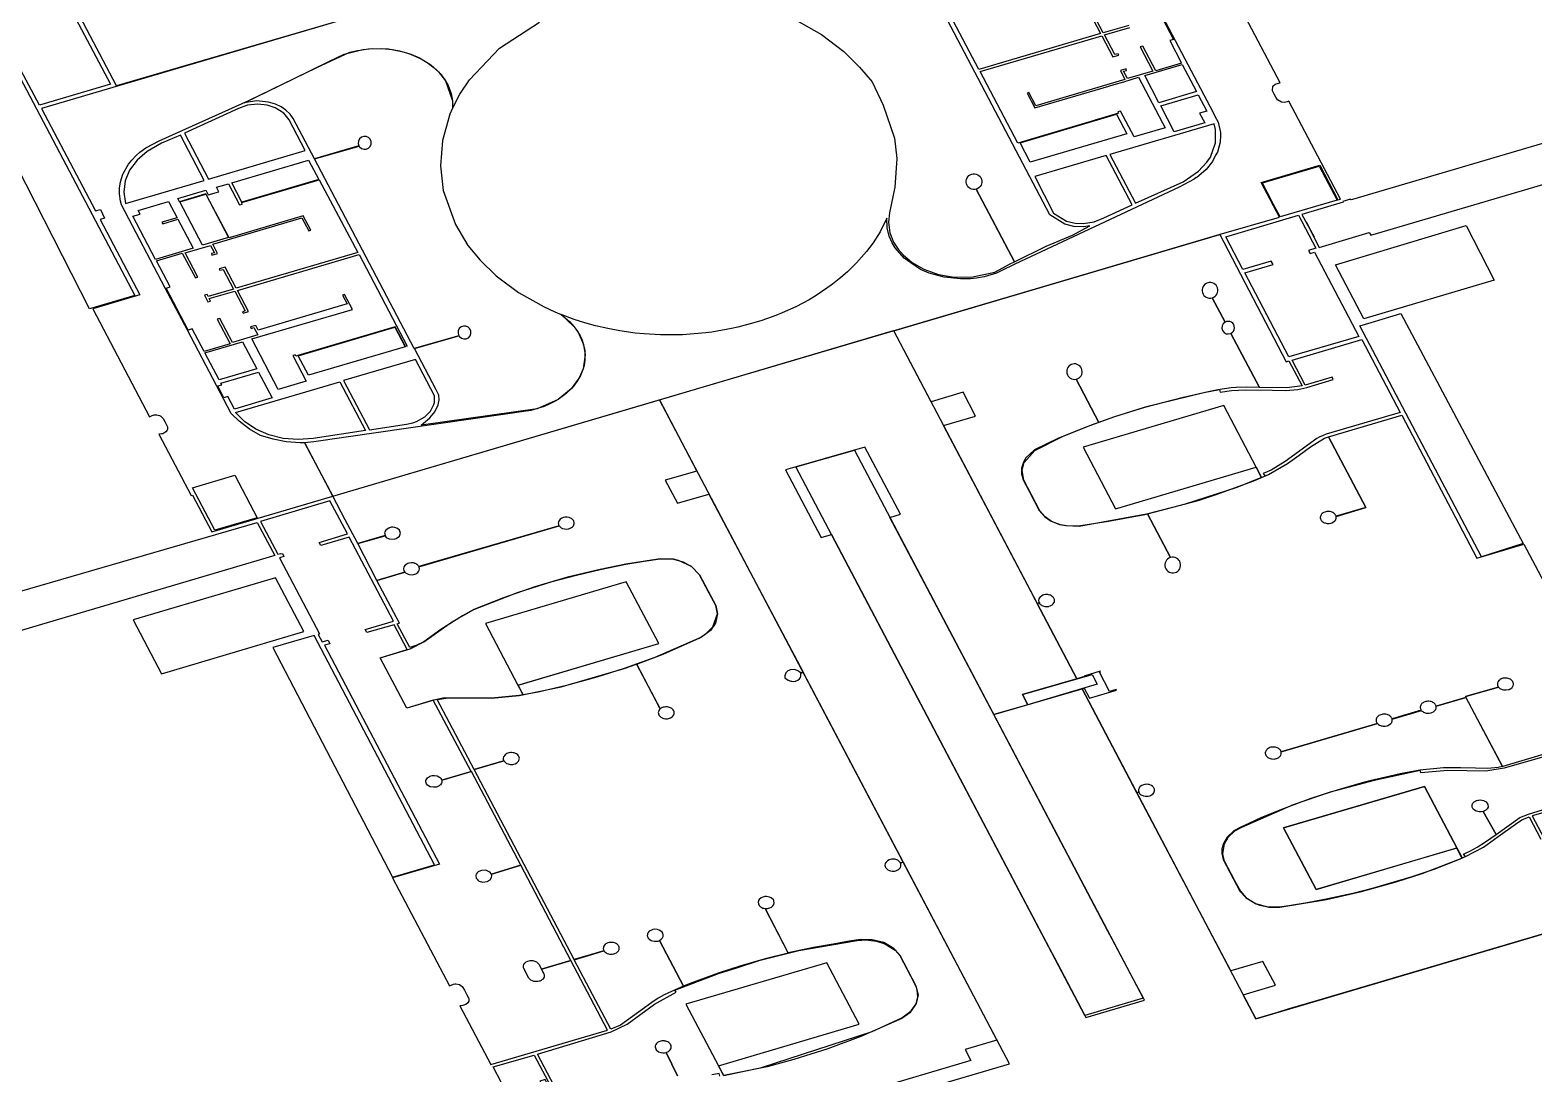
# Model space of a CAD drawing. Extents: x 12.24586 to 12.24883, y 41.79531 to 41.79849.
# Drawn here: x 12.247132 to 12.248088, y 41.795918 to 41.796581 of the extents above; entities that cross this region are included whole.
import ezdxf

# ---------------------------------------------------------------- set-up
doc = ezdxf.new("R2010")
doc.units = 0
doc.layers.add('RM$', color=3, linetype='CONTINUOUS')

msp = doc.modelspace()

# ---------------------------------------------------------------- linework, layer by layer
at = {"layer": 'RM$'}
for points in [[(12.24781709, 41.79665528), (12.24788167, 41.7965327), (12.24788582, 41.79652484), (12.24788682, 41.79652293), (12.24788818, 41.79651636), (12.24788828, 41.79651442), (12.24788802, 41.79651031), (12.24788629, 41.7965038), (12.24788506, 41.79650204), (12.24788328, 41.79649803), (12.24787909, 41.79649282), (12.24787305, 41.79648766), (12.24787276, 41.79648789), (12.24787154, 41.79648666), (12.24786193, 41.79648165), (12.24775746, 41.79643264), (12.24774876, 41.79642842), (12.24774588, 41.79642702), (12.24773802, 41.79642473), (12.24773312, 41.79642387), (12.24772929, 41.79642347), (12.24772292, 41.79642331), (12.24771265, 41.79642439), (12.24770306, 41.79642704), (12.24769761, 41.7964294), (12.24769137, 41.79643348), (12.24768717, 41.79643648), (12.2476814, 41.79644309), (12.24767954, 41.79644618), (12.24767766, 41.79645055), (12.24767643, 41.79645577), (12.24767629, 41.79646189), (12.24767188, 41.79645333), (12.24766742, 41.79644633), (12.24766334, 41.79644086), (12.24766334, 41.79644086), (12.24765698, 41.79643357), (12.24765119, 41.79642789), (12.24764705, 41.79642425), (12.2476416, 41.79641991), (12.24763812, 41.79641738), (12.24763135, 41.7964129), (12.24762672, 41.79641014), (12.24761833, 41.79640568), (12.24760962, 41.79640171), (12.24760558, 41.79640007), (12.24759671, 41.79639689), (12.24759161, 41.79639538), (12.24758139, 41.79639261), (12.24757753, 41.79639176), (12.24756503, 41.79638957), (12.24756109, 41.79638906), (12.24754638, 41.79638788), (12.24753234, 41.7963878), (12.24752199, 41.79638838), (12.24751629, 41.79638895), (12.24750652, 41.79639031), (12.24749876, 41.79639177), (12.24749096, 41.79639359), (12.24748431, 41.79639543), (12.24747742, 41.79639764), (12.24746911, 41.79640073), (12.24747442, 41.79639635), (12.24747732, 41.79639318), (12.24747876, 41.79639128), (12.24748102, 41.79638761), (12.24748247, 41.79638442), (12.24748415, 41.79637795), (12.24748425, 41.79637169), (12.24748373, 41.7963684), (12.24748312, 41.79636612), (12.24748151, 41.79636206), (12.24747961, 41.79635868), (12.24747722, 41.79635541), (12.24747572, 41.79635369), (12.24747243, 41.79635054), (12.24746719, 41.79634669), (12.24746587, 41.79634589), (12.24746157, 41.79634364), (12.24745839, 41.79634229), (12.24745, 41.79633973), (12.24731205, 41.79631989), (12.24730613, 41.79631925), (12.24732404, 41.7962853), (12.2477836, 41.79642086), (12.24788744, 41.7964515), (12.24792569, 41.79646264), (12.24791413, 41.79648458), (12.24795135, 41.79649556), (12.24796291, 41.79647362), (12.24796459, 41.79647411), (12.24796459, 41.79647411)], [(12.24796459, 41.79647411), (12.24793164, 41.79653627), (12.24793073, 41.79653588), (12.24792905, 41.79653554), (12.24792707, 41.7965357), (12.24792449, 41.79653712), (12.24792344, 41.79653884), (12.24792244, 41.79654074), (12.24792129, 41.7965428), (12.24792165, 41.79654585), (12.24792299, 41.79654705), (12.2479252, 41.79654779), (12.24792623, 41.79654787), (12.24789012, 41.79661641)], [(12.24739449, 41.79660702), (12.24713894, 41.79653163), (12.24717318, 41.79646663), (12.24717627, 41.79646754), (12.24717888, 41.79646196), (12.24717608, 41.79646114), (12.24720133, 41.7964132), (12.24717149, 41.7964044), (12.24720761, 41.7963357), (12.24720926, 41.79633663), (12.24720983, 41.79633678), (12.24721038, 41.79633694), (12.24721108, 41.79633702), (12.24721178, 41.79633702), (12.24721224, 41.796337), (12.2472138, 41.79633662), (12.24721473, 41.79633612), (12.24721614, 41.79633473), (12.2472174, 41.7963324), (12.24721898, 41.79632926), (12.24721903, 41.79632828), (12.24721896, 41.79632769), (12.24721877, 41.7963273), (12.24721788, 41.79632607), (12.24721656, 41.79632522), (12.24721593, 41.79632498), (12.24721517, 41.79632483), (12.2472134, 41.79632472), (12.247234, 41.79628561), (12.24723484, 41.79628586), (12.2472471, 41.7962626), (12.24732404, 41.7962853), (12.24730617, 41.79631926), (12.24730329, 41.79631914), (12.24729434, 41.79631989), (12.24728616, 41.79632145), (12.24727809, 41.79632387), (12.24727099, 41.7963279), (12.24726447, 41.79633287), (12.24725947, 41.79633788), (12.24723167, 41.79639067), (12.24721751, 41.79641755), (12.24718967, 41.7964704), (12.24718906, 41.79647276), (12.24718839, 41.79647743), (12.24718842, 41.79648092), (12.24718903, 41.79648506), (12.24719056, 41.79648983), (12.24719422, 41.79649633), (12.24719627, 41.79649891), (12.24719902, 41.79650176), (12.24720136, 41.7965038), (12.24720528, 41.79650663), (12.24721369, 41.79651104), (12.24727064, 41.79653678), (12.2473139, 41.79655774), (12.2473349, 41.79656736), (12.2473397, 41.79656856), (12.24734673, 41.7965696), (12.24735522, 41.79656979), (12.24736191, 41.79656914), (12.24736637, 41.79656829), (12.24737228, 41.79656661), (12.24738009, 41.79656325), (12.24738627, 41.79655933), (12.24739011, 41.79655607), (12.24739125, 41.79655492), (12.24739568, 41.79654927), (12.24740008, 41.79653656), (12.24740009, 41.79653174), (12.24740472, 41.79654068), (12.24741087, 41.79654993), (12.24742998, 41.7965699), (12.24745541, 41.79658659)], [(12.24739414, 41.79660692), (12.24718649, 41.79654606), (12.24716131, 41.79659386)], [(12.24780498, 41.79659274), (12.24781206, 41.79657931), (12.24773472, 41.79655649), (12.24771035, 41.7966029)], [(12.24784446, 41.79660232), (12.24785847, 41.79657559), (12.247856, 41.79657487), (12.24786348, 41.79656041), (12.24784709, 41.79655557), (12.24783881, 41.79657129), (12.24783713, 41.79657079), (12.24784523, 41.79655541), (12.2478291, 41.79655065), (12.24782665, 41.7965553), (12.24782851, 41.79655586), (12.24782825, 41.79655684), (12.24782465, 41.79655578), (12.24782751, 41.79654998), (12.247771, 41.79653331), (12.24776654, 41.79654176), (12.24776531, 41.7965414), (12.24777029, 41.79653203), (12.24781721, 41.79654588), (12.2478207, 41.79654691), (12.24782677, 41.7965487), (12.24783618, 41.79655147), (12.24785147, 41.79652244), (12.24785306, 41.79651943), (12.24783335, 41.79651364), (12.24782475, 41.79652995), (12.24782308, 41.79652945), (12.24782352, 41.7965286), (12.24781076, 41.79652484), (12.24780908, 41.79652435), (12.24780792, 41.79652401), (12.24775937, 41.79650969), (12.24773547, 41.79655507), (12.24781281, 41.7965779), (12.24781989, 41.79656446), (12.24782365, 41.79656557), (12.24782317, 41.79656649), (12.24782108, 41.79656588), (12.24781445, 41.79657847), (12.24783058, 41.79658323)], [(12.24782992, 41.79658448), (12.24781378, 41.79657972), (12.24780715, 41.79659232)], [(12.24826682, 41.79656069), (12.2479722, 41.79647377), (12.24797139, 41.79647353), (12.24797099, 41.796474), (12.24796607, 41.79647255), (12.24796629, 41.79647213), (12.24793993, 41.79646435), (12.24794773, 41.7964501), (12.24794271, 41.79645964), (12.247951, 41.79644335), (12.2479828, 41.79645294), (12.24798376, 41.79645113), (12.24830979, 41.79654711)], [(12.24754624, 41.79586325), (12.24775412, 41.79592457), (12.24753171, 41.79634656), (12.2476804, 41.79639053), (12.24779703, 41.79616919), (12.24776245, 41.79615919), (12.24776585, 41.79615274), (12.24774425, 41.79614644), (12.24767819, 41.7962718), (12.24768478, 41.79627375), (12.24766231, 41.79631641), (12.24761175, 41.79630194), (12.24763443, 41.79625889), (12.24764102, 41.79626084), (12.24777959, 41.79599783), (12.24778442, 41.79598869), (12.24780208, 41.79595516), (12.24780274, 41.79595391), (12.24783989, 41.79596487), (12.24783924, 41.79596612), (12.2478346, 41.79597492), (12.24781948, 41.79600362), (12.24781677, 41.79600879), (12.24774426, 41.79614642), (12.24780034, 41.79616284), (12.24791078, 41.79595316), (12.24793807, 41.79596121), (12.24811796, 41.79601428)], [(12.24757265, 41.79591705), (12.24759661, 41.79592221), (12.24766686, 41.79594507), (12.2476858, 41.79595362), (12.24769171, 41.79595807), (12.24769476, 41.79596259), (12.24769597, 41.79596709), (12.24769547, 41.79597121), (12.24769491, 41.79597379), (12.24768975, 41.79598359), (12.24768462, 41.79599333), (12.24768074, 41.79599769), (12.24767427, 41.79600149), (12.2476669, 41.79600338), (12.24765954, 41.79600347), (12.24765219, 41.79600244), (12.24764216, 41.79600045), (12.24762959, 41.79599842), (12.24761358, 41.79599494), (12.24759888, 41.79602321), (12.24760034, 41.79602326), (12.24760106, 41.79602336), (12.2476018, 41.79602358), (12.24760283, 41.7960241), (12.24760377, 41.79602494), (12.24760431, 41.79602578), (12.24760461, 41.79602677), (12.24760442, 41.79602803), (12.24760442, 41.79602824), (12.24760405, 41.79602873), (12.24760277, 41.79602991), (12.24760162, 41.79603045), (12.24760066, 41.7960307), (12.24759968, 41.79603079), (12.24759863, 41.79603074), (12.24759729, 41.79603037), (12.24759637, 41.79602994), (12.24759512, 41.79602891), (12.24759468, 41.7960282), (12.24759441, 41.7960272), (12.24759454, 41.79602622), (12.24759513, 41.79602502), (12.24759598, 41.79602423), (12.24759676, 41.79602378), (12.2475974, 41.79602352), (12.24759803, 41.79602335), (12.24759888, 41.79602321), (12.24761343, 41.7959949), (12.24759882, 41.79599122), (12.24758282, 41.79598662), (12.24756896, 41.79598213), (12.24755045, 41.79597531), (12.24754704, 41.79597392), (12.24753166, 41.79600295), (12.24753281, 41.79600369), (12.24753358, 41.7960045), (12.24753399, 41.79600549), (12.24753406, 41.79600653), (12.24753377, 41.79600747), (12.24753337, 41.79600812), (12.24753199, 41.79600925), (12.24753049, 41.79600983), (12.2475288, 41.79601), (12.24752755, 41.79600984), (12.24752653, 41.79600951), (12.2475252, 41.79600872), (12.24752444, 41.79600788), (12.24752413, 41.79600715), (12.24752404, 41.79600691), (12.24752395, 41.79600591), (12.2475242, 41.79600498), (12.24752447, 41.79600445), (12.24752548, 41.79600343), (12.2475263, 41.79600297), (12.24752721, 41.79600262), (12.24752854, 41.79600239), (12.24752951, 41.79600243), (12.24753023, 41.7960025), (12.24753063, 41.79600253), (12.24753119, 41.79600272), (12.24753165, 41.79600294), (12.24754697, 41.79597389), (12.24754556, 41.7959733), (12.24754349, 41.79597243), (12.24753471, 41.79596842), (12.24753078, 41.79596617), (12.2475268, 41.79596354), (12.24752207, 41.79596006), (12.2475145, 41.79595451), (12.24751081, 41.7959518), (12.24750692, 41.79594914), (12.24750075, 41.79594644), (12.24747744, 41.79599068), (12.24749639, 41.79599627), (12.24749685, 41.79599576), (12.24749759, 41.79599516), (12.24749804, 41.79599488), (12.2474984, 41.79599467), (12.24749923, 41.79599437), (12.24749989, 41.79599422), (12.24750056, 41.79599414), (12.24750169, 41.79599416), (12.24750258, 41.7959943), (12.24750325, 41.79599454), (12.24750436, 41.79599509), (12.24750505, 41.7959956), (12.24750569, 41.7959964), (12.24750601, 41.79599724), (12.24750613, 41.79599797), (12.24750609, 41.7959984), (12.24750603, 41.79599873), (12.24750584, 41.79599923), (12.24750573, 41.79599945), (12.24750548, 41.7959998), (12.24750542, 41.7959999), (12.24750497, 41.79600036), (12.24750469, 41.79600059), (12.24750449, 41.79600074), (12.24750362, 41.79600122), (12.24750315, 41.7960014), (12.24750239, 41.79600159), (12.24750174, 41.79600167), (12.24749961, 41.79600153), (12.24749882, 41.79600133), (12.24749723, 41.79600047), (12.24749673, 41.79599996), (12.24749626, 41.79599925), (12.24749603, 41.79599866), (12.24749594, 41.79599764), (12.24749622, 41.79599665), (12.24749638, 41.79599629), (12.24747743, 41.7959907), (12.24741382, 41.79611145), (12.24743281, 41.79611705), (12.24743312, 41.79611655), (12.24743375, 41.79611594), (12.2474345, 41.79611543), (12.24743539, 41.79611506), (12.24743603, 41.79611488), (12.24743669, 41.79611476), (12.24743737, 41.79611472), (12.24743839, 41.79611477), (12.24743905, 41.79611489), (12.24743998, 41.7961152), (12.24744107, 41.79611581), (12.24744152, 41.79611619), (12.24744208, 41.79611683), (12.24744234, 41.7961173), (12.24744256, 41.79611805), (12.2474426, 41.79611881), (12.24744246, 41.79611943), (12.24744211, 41.79612017), (12.24744155, 41.79612084), (12.24744077, 41.79612144), (12.24744022, 41.79612174), (12.24743931, 41.79612209), (12.24743865, 41.79612223), (12.24743764, 41.79612232), (12.24743696, 41.7961223), (12.24743596, 41.79612215), (12.24743473, 41.79612171), (12.2474335, 41.79612081), (12.24743258, 41.79611949), (12.24743241, 41.79611871), (12.24743242, 41.79611817), (12.24743276, 41.79611712), (12.24741378, 41.79611152), (12.24739029, 41.7961561), (12.24739753, 41.79615707), (12.24740371, 41.79615705), (12.24741927, 41.796157), (12.24742485, 41.79615698), (12.24744257, 41.7961585), (12.24746922, 41.79616414), (12.24750928, 41.79617568), (12.2475171, 41.7961784), (12.24753217, 41.7961501), (12.24753175, 41.7961497), (12.24753128, 41.79614902), (12.24753097, 41.7961483), (12.24753088, 41.79614779), (12.24753117, 41.79614628), (12.24753129, 41.79614605), (12.2475318, 41.79614539), (12.24753245, 41.79614481), (12.24753372, 41.79614419), (12.2475345, 41.79614393), (12.2475355, 41.79614378), (12.24753686, 41.79614382), (12.24753876, 41.79614438), (12.24753979, 41.79614504), (12.24754021, 41.79614544), (12.24754075, 41.79614623), (12.24754099, 41.79614685), (12.24754108, 41.79614761), (12.24754098, 41.79614837), (12.24754087, 41.79614886), (12.24754036, 41.79614954), (12.24753951, 41.79615033), (12.24753869, 41.79615079), (12.24753809, 41.79615103), (12.24753746, 41.79615121), (12.24753679, 41.79615133), (12.24753577, 41.79615138), (12.24753477, 41.79615126), (12.24753412, 41.79615111), (12.2475335, 41.79615089), (12.24753306, 41.79615067), (12.24753266, 41.79615046), (12.24753241, 41.79615028), (12.24753219, 41.79615012), (12.24751722, 41.79617844), (12.24752443, 41.79618119), (12.247534, 41.79618483), (12.24754357, 41.79618918), (12.24755695, 41.79619498), (12.24756117, 41.79619769), (12.24756565, 41.79620217), (12.24756856, 41.79621038), (12.24756744, 41.79621575), (12.24756331, 41.79622359), (12.24755712, 41.79623534), (12.24755212, 41.79624053), (12.24754373, 41.7962443), (12.24754067, 41.79624516), (12.24753207, 41.79624543), (12.24751032, 41.79624199), (12.24749393, 41.79623867), (12.24747324, 41.79623368), (12.24745252, 41.79622755), (12.24743254, 41.79622058), (12.2474137, 41.7962133), (12.24740657, 41.79620925), (12.2473927, 41.79620046), (12.24738197, 41.79619275), (12.24737753, 41.79619049), (12.2473729, 41.79618913), (12.24736498, 41.79620416), (12.24736602, 41.79620447), (12.24736649, 41.79620461), (12.24735212, 41.79623159), (12.24736979, 41.79623692), (12.24737022, 41.79623653), (12.24737186, 41.79623564), (12.24737281, 41.79623542), (12.24737452, 41.79623532), (12.24737616, 41.79623566), (12.24737677, 41.79623595), (12.24737798, 41.79623681), (12.24737855, 41.79623741), (12.2473789, 41.79623813), (12.24737907, 41.79623914), (12.24737888, 41.79624015), (12.24737875, 41.79624041), (12.24746791, 41.79626641), (12.24746812, 41.79626618), (12.24746869, 41.79626558), (12.24746919, 41.79626523), (12.24747003, 41.7962648), (12.2474713, 41.79626444), (12.24747228, 41.79626438), (12.2474736, 41.79626448), (12.247474, 41.79626452), (12.24747493, 41.79626484), (12.24747577, 41.79626527), (12.24747645, 41.79626586), (12.24747702, 41.79626647), (12.24747728, 41.79626694), (12.2474775, 41.79626768), (12.24747754, 41.79626845), (12.24747724, 41.79626941), (12.24747718, 41.79626968), (12.24747621, 41.79627073), (12.24747571, 41.79627108), (12.24747516, 41.79627138), (12.24747425, 41.79627172), (12.24747293, 41.79627195), (12.24747157, 41.79627191), (12.24747059, 41.79627169), (12.24746967, 41.79627135), (12.24746864, 41.79627069), (12.24746805, 41.79627006), (12.24746762, 41.79626937), (12.24746748, 41.79626887), (12.24746736, 41.79626812), (12.24746741, 41.79626761), (12.24746754, 41.79626711), (12.24746764, 41.79626669), (12.24746789, 41.79626644), (12.24737866, 41.79624047), (12.24737867, 41.79624061), (12.24737836, 41.79624107), (12.24737805, 41.7962414), (12.24737783, 41.7962416), (12.24737767, 41.79624173), (12.2473775, 41.79624186), (12.24737728, 41.796242), (12.24737698, 41.79624219), (12.2473764, 41.79624246), (12.24737614, 41.79624255), (12.24737595, 41.79624261), (12.24737572, 41.79624268), (12.24737527, 41.79624279), (12.24737486, 41.79624285), (12.24737377, 41.79624291), (12.24737243, 41.79624273), (12.24737176, 41.7962425), (12.24736996, 41.79624143), (12.2473692, 41.79624043), (12.24736888, 41.79623907), (12.24736916, 41.79623781), (12.24736974, 41.79623698), (12.24735204, 41.79623175), (12.24733991, 41.79625518), (12.24735737, 41.79626004), (12.24735788, 41.79625902), (12.24735995, 41.79625825), (12.24736295, 41.79625796), (12.2473643, 41.7962584), (12.24736644, 41.79625983), (12.24736712, 41.79626174), (12.24736638, 41.79626371), (12.24736506, 41.7962648), (12.24736355, 41.79626532), (12.2473622, 41.79626551), (12.24736118, 41.79626547), (12.24735958, 41.79626503), (12.2473585, 41.79626438), (12.24735766, 41.79626362), (12.24735714, 41.79626268), (12.24735697, 41.79626193), (12.24735701, 41.79626122), (12.24735737, 41.79626021), (12.24733991, 41.79625518), (12.24733198, 41.79627022), (12.24732404, 41.7962853), (12.24753171, 41.79634656), (12.24755535, 41.79630108), (12.24753538, 41.79629543), (12.2475431, 41.79628078), (12.24756296, 41.79628664), (12.24762298, 41.79617333), (12.24762124, 41.79617297), (12.24762004, 41.79617409), (12.2476177, 41.79617506), (12.247615, 41.79617497), (12.24761323, 41.79617423), (12.24761201, 41.79617301), (12.2476115, 41.79617181), (12.24761146, 41.79617105), (12.24761143, 41.79616971), (12.24761349, 41.79616829), (12.24761508, 41.7961677), (12.24761574, 41.79616759), (12.24761676, 41.79616753), (12.2476181, 41.79616771), (12.24761961, 41.79616834), (12.24762076, 41.79616924), (12.24762138, 41.79617012), (12.24762161, 41.79617112), (12.24762156, 41.79617186), (12.24762158, 41.79617257), (12.24762124, 41.79617285), (12.24762303, 41.79617324), (12.24768658, 41.79605261), (12.24768482, 41.79605225), (12.24768427, 41.79605294), (12.24768308, 41.79605384), (12.24768259, 41.79605408), (12.24768123, 41.79605447), (12.24767925, 41.79605449), (12.2476776, 41.79605408), (12.24767652, 41.79605347), (12.24767568, 41.79605267), (12.24767516, 41.79605173), (12.24767499, 41.79605046), (12.24767508, 41.79604996), (12.24767529, 41.7960495), (12.24767543, 41.79604923), (12.2476757, 41.79604879), (12.24767632, 41.79604818), (12.24767682, 41.79604783), (12.24767797, 41.79604729), (12.24767861, 41.79604712), (12.24767961, 41.79604696), (12.24768097, 41.796047), (12.24768194, 41.79604722), (12.24768313, 41.79604772), (12.24768388, 41.79604826), (12.24768431, 41.79604863), (12.24768478, 41.7960493), (12.24768509, 41.79605003), (12.24768518, 41.79605079), (12.24768508, 41.79605156), (12.24768489, 41.79605205), (12.24768482, 41.79605224), (12.24768658, 41.79605261), (12.24774611, 41.79593962), (12.24772597, 41.79593368), (12.24772968, 41.79592657), (12.24766756, 41.79590824)], [(12.24691956, 41.79616509), (12.24727599, 41.79626863), (12.2472825, 41.79625627), (12.24728713, 41.79624748), (12.2469281, 41.79614135)], [(12.24814371, 41.79613607), (12.24806781, 41.79611346), (12.24806747, 41.79611338), (12.24804405, 41.79615784), (12.24806495, 41.79616396), (12.24806495, 41.79616396), (12.24806538, 41.79616349), (12.24806584, 41.79616312), (12.24806636, 41.79616279), (12.24806694, 41.79616252), (12.24806734, 41.79616237), (12.24806814, 41.79616218), (12.24806861, 41.7961621), (12.24806995, 41.79616208), (12.24807126, 41.79616233), (12.24807167, 41.79616246), (12.24807281, 41.79616308), (12.24807359, 41.79616375), (12.24807393, 41.79616416), (12.24807415, 41.79616443), (12.24807442, 41.79616541), (12.24807446, 41.79616611), (12.24807439, 41.79616658), (12.24807418, 41.79616717), (12.24807406, 41.79616739), (12.24807375, 41.79616785), (12.24807336, 41.79616826), (12.24807287, 41.79616865), (12.24807237, 41.79616897), (12.24807178, 41.79616925), (12.24807117, 41.79616945), (12.24807052, 41.79616959), (12.24806984, 41.79616967), (12.24806918, 41.79616969), (12.24806851, 41.79616963), (12.24806782, 41.79616951), (12.24806719, 41.79616932), (12.24806659, 41.79616907), (12.24806604, 41.79616877), (12.24806556, 41.79616841), (12.24806514, 41.79616801), (12.24806478, 41.79616756), (12.24806455, 41.79616713), (12.24806436, 41.7961666), (12.24806427, 41.7961661), (12.24806427, 41.7961656), (12.24806437, 41.79616508), (12.24806455, 41.79616459), (12.24806468, 41.79616435), (12.24806494, 41.79616397), (12.24804401, 41.79615784), (12.24804401, 41.79615784), (12.24804424, 41.7961574), (12.24802536, 41.79615179), (12.24802515, 41.79615238), (12.24802503, 41.7961526), (12.24802472, 41.79615306), (12.24802433, 41.79615347), (12.24802384, 41.79615386), (12.24802334, 41.79615417), (12.24802275, 41.79615446), (12.24802214, 41.79615466), (12.24802148, 41.7961548), (12.24802081, 41.79615488), (12.24802015, 41.7961549), (12.24801948, 41.79615484), (12.24801879, 41.79615472), (12.24801816, 41.79615453), (12.24801756, 41.79615428), (12.24801701, 41.79615398), (12.24801653, 41.79615362), (12.24801611, 41.79615322), (12.24801575, 41.79615277), (12.24801552, 41.79615234), (12.24801533, 41.79615181), (12.24801524, 41.7961513), (12.24801524, 41.79615081), (12.24801534, 41.79615029), (12.24801552, 41.7961498), (12.24801565, 41.79614955), (12.24801591, 41.79614918), (12.24799733, 41.7961437), (12.24799715, 41.79614419), (12.24799703, 41.79614442), (12.24799671, 41.79614487), (12.24799632, 41.79614529), (12.24799583, 41.79614568), (12.24799533, 41.79614599), (12.24799474, 41.79614628), (12.24799413, 41.79614647), (12.24799348, 41.79614662), (12.24799281, 41.7961467), (12.24799215, 41.79614671), (12.24799147, 41.79614666), (12.24799078, 41.79614654), (12.24799015, 41.79614635), (12.24798955, 41.7961461), (12.24798901, 41.79614579), (12.24798852, 41.79614544), (12.2479881, 41.79614503), (12.24798774, 41.79614459), (12.24798752, 41.79614416), (12.24798732, 41.79614363), (12.24798723, 41.79614312), (12.24798723, 41.79614262), (12.24798733, 41.79614211), (12.24798752, 41.79614162), (12.24798765, 41.79614137), (12.24798795, 41.79614094), (12.24798804, 41.79614084), (12.24792685, 41.7961228), (12.24792667, 41.79612329), (12.24792655, 41.79612352), (12.24792623, 41.79612397), (12.24792584, 41.79612439), (12.24792536, 41.79612478), (12.24792485, 41.79612509), (12.24792427, 41.79612538), (12.24792366, 41.79612557), (12.247923, 41.79612572), (12.24792233, 41.7961258), (12.24792167, 41.79612581), (12.24792099, 41.79612576), (12.24792031, 41.79612564), (12.24791967, 41.79612545), (12.24791908, 41.7961252), (12.24791853, 41.79612489), (12.24791804, 41.79612454), (12.24791763, 41.79612413), (12.24791727, 41.79612369), (12.24791704, 41.79612326), (12.24791684, 41.79612273), (12.24791676, 41.79612222), (12.24791676, 41.79612172), (12.24791686, 41.79612121), (12.24791704, 41.79612072), (12.24791717, 41.79612047), (12.24791747, 41.79612004), (12.24791786, 41.79611962), (12.24791833, 41.79611924), (12.24791885, 41.79611892), (12.24791943, 41.79611865), (12.24791983, 41.7961185), (12.24792062, 41.79611831), (12.2479211, 41.79611822), (12.24792244, 41.79611821), (12.24792375, 41.79611845), (12.24792416, 41.79611859), (12.2479253, 41.7961192), (12.24792608, 41.79611988), (12.24792642, 41.79612029), (12.24792664, 41.79612056), (12.24792691, 41.79612153), (12.24792695, 41.79612224), (12.24792688, 41.79612267), (12.24798813, 41.79614074), (12.24798834, 41.79614052), (12.2479888, 41.79614014), (12.24798933, 41.79613982), (12.24798991, 41.79613955), (12.24799031, 41.7961394), (12.2479911, 41.79613921), (12.24799158, 41.79613912), (12.24799292, 41.79613911), (12.24799423, 41.79613935), (12.24799464, 41.79613949), (12.24799577, 41.7961401), (12.24799656, 41.79614078), (12.24799689, 41.79614119), (12.24799711, 41.79614146), (12.24799738, 41.79614243), (12.24799742, 41.79614314), (12.24799736, 41.79614357), (12.248016, 41.79614907), (12.248016, 41.79614907), (12.24801635, 41.7961487), (12.24801681, 41.79614832), (12.24801733, 41.796148), (12.24801791, 41.79614773), (12.24801831, 41.79614758), (12.24801911, 41.79614739), (12.24801958, 41.79614731), (12.24802092, 41.79614729), (12.24802223, 41.79614753), (12.24802264, 41.79614767), (12.24802378, 41.79614829), (12.24802456, 41.79614896), (12.2480249, 41.79614937), (12.24802512, 41.79614964), (12.24802539, 41.79615062), (12.24802543, 41.79615132), (12.24802537, 41.79615175), (12.24804425, 41.79615738), (12.24806743, 41.79611337), (12.24806479, 41.7961128), (12.24805824, 41.7961122), (12.24805036, 41.79611233), (12.24804086, 41.79611251), (12.24802999, 41.79611264), (12.24801509, 41.79611114), (12.24800258, 41.79610875), (12.24799343, 41.79610676), (12.24798329, 41.79610428), (12.24797987, 41.7961034), (12.24796458, 41.79609911), (12.24795762, 41.79609698), (12.24794567, 41.79609303), (12.24793664, 41.79608981), (12.24792703, 41.79608614), (12.24791437, 41.79608096), (12.2479062, 41.79607731), (12.24790119, 41.79607496), (12.24789672, 41.79607246), (12.2478925, 41.79606853), (12.24789016, 41.79606458), (12.24788922, 41.79606102), (12.24788916, 41.79605816), (12.24789005, 41.79605433), (12.24789215, 41.79605023), (12.24790055, 41.79603429), (12.24790429, 41.79603009), (12.24791087, 41.79602619), (12.24791339, 41.79602531), (12.24791863, 41.79602425), (12.2479256, 41.79602421), (12.24793166, 41.79602505), (12.24794329, 41.79602691), (12.24795555, 41.79602926), (12.24797235, 41.79603293), (12.24798632, 41.79603646), (12.24800938, 41.79604329), (12.248024, 41.79604828), (12.24804011, 41.7960546), (12.24804403, 41.79605625), (12.24805545, 41.79606219), (12.24806488, 41.79606894), (12.24807571, 41.79607689), (12.24807975, 41.79607955), (12.24808446, 41.79608137), (12.24809194, 41.79606719)], [(12.24811593, 41.79612588), (12.24806866, 41.79611232), (12.24805698, 41.79611055), (12.2480327, 41.796111), (12.24801557, 41.79610951), (12.24801513, 41.79611088), (12.24798511, 41.79610443), (12.24797332, 41.79610126), (12.24795803, 41.79609718), (12.24793448, 41.79608908), (12.24790158, 41.79607476), (12.24789711, 41.79607227), (12.24789289, 41.79606834), (12.24789055, 41.79606438), (12.24788955, 41.79605797), (12.2478905, 41.796054), (12.24789724, 41.7960411), (12.24790089, 41.79603415), (12.24790467, 41.79602989), (12.24791051, 41.79602644), (12.24791901, 41.79602405), (12.24792598, 41.79602401), (12.24795556, 41.79602899), (12.24797795, 41.79603405), (12.24799993, 41.79604018), (12.24801651, 41.7960454), (12.24804175, 41.79605529), (12.24803841, 41.79606164), (12.247949, 41.79603526), (12.24792837, 41.79607442), (12.24801789, 41.79610084), (12.24803852, 41.79606167), (12.24804186, 41.79605534), (12.24804398, 41.79605628), (12.24804283, 41.79605781), (12.24804368, 41.79605817), (12.24804685, 41.79605964), (12.24805144, 41.79606209), (12.24805672, 41.7960655), (12.24806345, 41.79607027), (12.24805518, 41.79608486), (12.24805429, 41.79608466), (12.24805352, 41.79608459), (12.2480527, 41.79608462), (12.24805184, 41.79608476), (12.24805103, 41.79608499), (12.24805033, 41.79608533), (12.24804955, 41.79608582), (12.24804893, 41.79608643), (12.2480485, 41.79608711), (12.24804831, 41.7960876), (12.24804822, 41.79608811), (12.24804822, 41.79608862), (12.2480483, 41.79608912), (12.2480485, 41.79608966), (12.24804876, 41.79609011), (12.24804908, 41.79609053), (12.24804928, 41.79609071), (12.2480495, 41.79609093), (12.24804999, 41.79609129), (12.24805054, 41.79609159), (12.24805107, 41.79609182), (12.24805177, 41.79609203), (12.24805243, 41.79609215), (12.24805345, 41.7960922), (12.24805446, 41.79609211), (12.24805542, 41.79609186), (12.24805631, 41.79609149), (12.24805707, 41.79609097), (12.24805831, 41.7960892), (12.24805832, 41.79608767), (12.24805771, 41.79608649), (12.24805688, 41.79608569), (12.24805609, 41.7960852), (12.24805523, 41.79608488), (12.24806347, 41.79607029), (12.24807856, 41.79608098), (12.24808415, 41.79608312), (12.24810255, 41.79608878)], [(12.24810346, 41.79608705), (12.24808642, 41.79608203), (12.24809396, 41.79606771)], [(12.24747764, 41.79588596), (12.24745408, 41.79593069), (12.247501, 41.79594492), (12.24751115, 41.79594959), (12.24752848, 41.79596232), (12.24754236, 41.79596998), (12.24754144, 41.7959712), (12.24756925, 41.79598182), (12.24758077, 41.79598552), (12.24759566, 41.79599035), (12.24762026, 41.79599646), (12.24765738, 41.79600279), (12.24766292, 41.79600325), (12.24766959, 41.79600253), (12.2476749, 41.79600084), (12.24768148, 41.79599666), (12.2476844, 41.79599327), (12.24769124, 41.7959804), (12.24769491, 41.79597346), (12.24769603, 41.79596841), (12.24769491, 41.79596291), (12.24769087, 41.79595682), (12.24768581, 41.79595323), (12.24765966, 41.79594177), (12.24763867, 41.79593403), (12.24761702, 41.79592729), (12.24760014, 41.79592263), (12.24757251, 41.79591708), (12.24756927, 41.79592323), (12.24765868, 41.79594961), (12.24763805, 41.79598877), (12.24754849, 41.79596235), (12.24756916, 41.7959232), (12.24757239, 41.79591706)], [(12.24754314, 41.79591685), (12.24753589, 41.79593174), (12.24753672, 41.79593204), (12.24753735, 41.79593238), (12.24753792, 41.79593282), (12.24753843, 41.79593337), (12.2475388, 41.79593395), (12.247539, 41.79593455), (12.24753912, 41.79593531), (12.24753902, 41.79593607), (12.24753872, 41.79593679), (12.24753841, 41.79593724), (12.24753801, 41.79593766), (12.24753755, 41.79593804), (12.24753703, 41.79593836), (12.24753639, 41.79593865), (12.24753579, 41.79593885), (12.24753517, 41.79593899), (12.24753487, 41.79593903), (12.2475345, 41.79593907), (12.24753382, 41.79593908), (12.24753314, 41.79593903), (12.24753255, 41.79593892), (12.24753185, 41.79593872), (12.24753125, 41.79593847), (12.24753046, 41.79593798), (12.2475298, 41.7959374), (12.24752932, 41.79593673), (12.24752902, 41.795936), (12.24752893, 41.79593524), (12.24752965, 41.7959333), (12.24753102, 41.79593219), (12.24753255, 41.79593163), (12.24753389, 41.79593147), (12.24753491, 41.79593152), (12.24753583, 41.79593172), (12.24754312, 41.79591685)], [(12.24757014, 41.79591656), (12.24756958, 41.79591826), (12.24756863, 41.7959181), (12.24756498, 41.79591755)]]:
    msp.add_lwpolyline(points, dxfattribs=at)
for points in [[(12.24761859, 41.79658778), (12.24763463, 41.79657859), (12.24764885, 41.79656779), (12.24765889, 41.79655795), (12.2476668, 41.79654861), (12.24767379, 41.79653387), (12.24768102, 41.79651282), (12.2476826, 41.79649985), (12.24768126, 41.79648159), (12.2476778, 41.79646528), (12.24767721, 41.79645932), (12.24767816, 41.79645258), (12.24768051, 41.79644667), (12.24768333, 41.79644224), (12.24768668, 41.7964384), (12.24769227, 41.79643375), (12.24769961, 41.79642955), (12.24770897, 41.7964262), (12.24771774, 41.79642459), (12.2477298, 41.79642444), (12.24774481, 41.79642762), (12.24775455, 41.79643283), (12.24775725, 41.79643415), (12.24773303, 41.79648033, -147.642529), (12.24773316, 41.79648037), (12.24773304, 41.79648033), (12.24775726, 41.79643415), (12.24777755, 41.79644405), (12.24779414, 41.79645112), (12.24780514, 41.79645706), (12.24780134, 41.79645643), (12.24779509, 41.79645674), (12.24778928, 41.79645817), (12.24777975, 41.79646409), (12.24776918, 41.79648416), (12.24768634, 41.79664197)], [(12.24811799, 41.79601429), (12.24794937, 41.79596455), (12.24793105, 41.79595914), (12.24792446, 41.7959572), (12.24791082, 41.79595317), (12.24790275, 41.79596841), (12.24792316, 41.79597443), (12.24791522, 41.79598951), (12.24789481, 41.79598355), (12.24783519, 41.79609673), (12.24783639, 41.79609705), (12.24783656, 41.79609679), (12.24783687, 41.79609634), (12.24783727, 41.79609592), (12.24783785, 41.79609545), (12.24783827, 41.79609521), (12.24783883, 41.79609495), (12.24783938, 41.7960948), (12.24784037, 41.79609456), (12.24784094, 41.79609451), (12.24784142, 41.79609453), (12.24784171, 41.79609452), (12.2478422, 41.7960946), (12.24784329, 41.79609482), (12.24784381, 41.79609502), (12.24784445, 41.79609535), (12.24784545, 41.79609615), (12.24784589, 41.79609673), (12.24784622, 41.79609744), (12.24784635, 41.79609806), (12.24784627, 41.79609901), (12.24784614, 41.79609941), (12.24784595, 41.79609982), (12.24784558, 41.79610034), (12.24784529, 41.79610066), (12.24784442, 41.79610132), (12.24784335, 41.79610181), (12.24784289, 41.79610195), (12.2478424, 41.79610202), (12.24784153, 41.79610215), (12.24784071, 41.79610209), (12.2478401, 41.79610198), (12.24783937, 41.79610189), (12.24783818, 41.7961014), (12.24783725, 41.79610072), (12.24783686, 41.79610022), (12.24783658, 41.79609974), (12.2478362, 41.79609878), (12.24783616, 41.79609802), (12.24783635, 41.79609727), (12.24783639, 41.79609706), (12.24783519, 41.79609673), (12.24780036, 41.79616287), (12.24780162, 41.79616324), (12.2478047, 41.79615736), (12.24780492, 41.79615694), (12.24782215, 41.79616202), (12.24782193, 41.79616244), (12.24781773, 41.79616121), (12.24781134, 41.79617335), (12.24781206, 41.79617356), (12.24781184, 41.79617398), (12.24780155, 41.79617094), (12.24780176, 41.79617055), (12.24779703, 41.79616919), (12.24777178, 41.79621714), (12.24777296, 41.79621749), (12.24777334, 41.79621692), (12.24777375, 41.79621648), (12.2477742, 41.79621613), (12.24777475, 41.79621579), (12.2477753, 41.79621553), (12.24777595, 41.79621531), (12.24777656, 41.79621517), (12.24777725, 41.7962151), (12.24777861, 41.79621514), (12.24777908, 41.79621515), (12.24777927, 41.79621526), (12.24777997, 41.79621548), (12.2477805, 41.7962157), (12.2477814, 41.79621626), (12.24778158, 41.7962164), (12.24778198, 41.79621677), (12.24778241, 41.7962174), (12.24778259, 41.79621776), (12.24778278, 41.79621842), (12.24778282, 41.79621873), (12.24778285, 41.79621919), (12.24778272, 41.79621969), (12.24778242, 41.79622041), (12.24778211, 41.79622086), (12.24778171, 41.79622128), (12.2477816, 41.79622137), (12.24778107, 41.79622177), (12.24778082, 41.79622193), (12.24778013, 41.79622226), (12.24777971, 41.79622242), (12.24777901, 41.7962226), (12.24777846, 41.79622269), (12.24777743, 41.79622269), (12.2477771, 41.7962227), (12.24777591, 41.79622248), (12.24777528, 41.79622228), (12.24777445, 41.79622181), (12.24777371, 41.79622122), (12.24777315, 41.79622058), (12.24777283, 41.79621993), (12.24777263, 41.79621895), (12.24777273, 41.79621809), (12.24777291, 41.7962176), (12.24777296, 41.79621749), (12.24777178, 41.79621714), (12.24777139, 41.79621788), (12.2477707, 41.79621921), (12.24776794, 41.79622438), (12.24771224, 41.79633019), (12.24773257, 41.79633619), (12.24772463, 41.79635126), (12.2477043, 41.79634527), (12.24768055, 41.79639032), (12.24788784, 41.79645162), (12.24793011, 41.79637073), (12.24793178, 41.79637122), (12.24794009, 41.7963554), (12.24793043, 41.79635412), (12.24791299, 41.79635437), (12.24789492, 41.79638875), (12.24789504, 41.79638879, 1.015618), (12.24789118, 41.79639585), (12.24788306, 41.79641126), (12.24788318, 41.7964113, 147.642529), (12.24788305, 41.79641126), (12.24788305, 41.79641126), (12.24788306, 41.79641126), (12.24789118, 41.79639585, 0.971338), (12.24789491, 41.79638875), (12.24791297, 41.79635437), (12.24790451, 41.79635449), (12.24789817, 41.79635427), (12.24789514, 41.79635402), (12.24788669, 41.79635279), (12.24787864, 41.79635114), (12.2478405, 41.79634193), (12.24782031, 41.79633557), (12.24781096, 41.79633209), (12.2477965, 41.7963596), (12.24779662, 41.79635963, 147.642529), (12.24779649, 41.7963596), (12.24781092, 41.79633208)], [(12.24781092, 41.79633208), (12.24780332, 41.79632925), (12.24778498, 41.79632193), (12.24776999, 41.79631475), (12.24776457, 41.79630969), (12.24776297, 41.79630692), (12.24776184, 41.7963031), (12.24776181, 41.7962994), (12.24776281, 41.79629572), (12.24776658, 41.79628853), (12.24776982, 41.79628235), (12.24777309, 41.79627611), (12.24777637, 41.79627235), (12.24778057, 41.79626939), (12.24778588, 41.79626717), (12.24778996, 41.79626663), (12.24779801, 41.79626633), (12.24781701, 41.79626937), (12.24784023, 41.79627367), (12.24784183, 41.79627409), (12.24785649, 41.79624629), (12.24785637, 41.79624625, 147.642529), (12.2478565, 41.79624629), (12.2478419, 41.79627411), (12.24787399, 41.79628261), (12.24788556, 41.7962863), (12.24790938, 41.79629505), (12.24791874, 41.79629898), (12.24793095, 41.79630599), (12.24793821, 41.79631132), (12.24794546, 41.79631664), (12.24795441, 41.79632219), (12.24795702, 41.79632296), (12.24798068, 41.79627803), (12.24798068, 41.79627803), (12.24796177, 41.79627251), (12.24796159, 41.796273), (12.24796147, 41.79627323), (12.24796115, 41.79627368), (12.24796076, 41.7962741), (12.24796028, 41.79627449), (12.24795977, 41.7962748), (12.24795919, 41.79627509), (12.24795857, 41.79627528), (12.24795792, 41.79627543), (12.24795725, 41.79627551), (12.24795659, 41.79627552), (12.24795591, 41.79627547), (12.24795523, 41.79627535), (12.24795459, 41.79627516), (12.247954, 41.79627491), (12.24795345, 41.7962746), (12.24795296, 41.79627425), (12.24795254, 41.79627384), (12.24795218, 41.7962734), (12.24795196, 41.79627297), (12.24795176, 41.79627244), (12.24795168, 41.79627193), (12.24795167, 41.79627143), (12.24795177, 41.79627092), (12.24795196, 41.79627043), (12.24795209, 41.79627018), (12.24795239, 41.79626975), (12.24795278, 41.79626933), (12.24795325, 41.79626895), (12.24795377, 41.79626863), (12.24795435, 41.79626836), (12.24795475, 41.79626821), (12.24795554, 41.79626802), (12.24795602, 41.79626793), (12.24795736, 41.79626792), (12.24795867, 41.79626816), (12.24795908, 41.7962683), (12.24796021, 41.79626891), (12.247961, 41.79626959), (12.24796133, 41.79627), (12.24796156, 41.79627027), (12.24796183, 41.79627124), (12.24796187, 41.79627195), (12.2479618, 41.79627238), (12.24798069, 41.796278), (12.24798074, 41.79627801), (12.24795703, 41.79632297), (12.24800348, 41.79633665), (12.2480513, 41.79624594), (12.24808119, 41.79625475), (12.24811756, 41.79618608)]]:
    msp.add_lwpolyline(points, format="xyb", dxfattribs=at)
for points in [[(12.2471375, 41.79653369), (12.24712408, 41.79655917), (12.24712489, 41.79655941), (12.24709992, 41.79660733), (12.24714403, 41.79662034), (12.24718266, 41.79654702)], [(12.24712113, 41.79655913), (12.24719821, 41.79641281), (12.24716944, 41.79640433), (12.24709438, 41.79655124)], [(12.24784919, 41.79653535), (12.24784009, 41.79655262), (12.24786395, 41.79655966), (12.24787305, 41.79654239)], [(12.24724511, 41.79648675), (12.24730656, 41.79650488), (12.24729623, 41.7965245), (12.24729282, 41.79652858), (12.2472874, 41.79653202), (12.24728236, 41.79653368), (12.24727628, 41.79653436), (12.24726983, 41.79653367), (12.24726405, 41.79653166), (12.24722973, 41.79651594)], [(12.24785891, 41.7965169), (12.24785029, 41.79653326), (12.24787415, 41.7965403), (12.24787957, 41.79653002), (12.24787504, 41.79652869), (12.24787824, 41.7965226)], [(12.24776739, 41.79649754), (12.24776088, 41.79650989), (12.24782224, 41.796528), (12.24782875, 41.79651564)], [(12.24783427, 41.79647142), (12.24786465, 41.7964851), (12.24787436, 41.79649178), (12.24787964, 41.79649746), (12.24788185, 41.79650081), (12.24788507, 41.79650991), (12.24788508, 41.79651832), (12.24788429, 41.79652197), (12.24781792, 41.79650239)], [(12.24724231, 41.79648593), (12.24722713, 41.79651475), (12.2472152, 41.79650954), (12.24720599, 41.7965043), (12.24719959, 41.79649885), (12.24719483, 41.79649249), (12.24719205, 41.79648578), (12.24719114, 41.79647841), (12.24719233, 41.79647118)], [(12.24726627, 41.79647213), (12.24725977, 41.79648445), (12.24730855, 41.79649887), (12.24731505, 41.79648652)], [(12.24783219, 41.79647047), (12.24781571, 41.79650174), (12.2477703, 41.79648834), (12.24778219, 41.79646515), (12.24779049, 41.79646005), (12.24779582, 41.79645876), (12.24780122, 41.79645851), (12.2478079, 41.79645963), (12.24781409, 41.79646217)], [(12.24792625, 41.7964628), (12.24792207, 41.79647073), (12.24791821, 41.79647805), (12.24791491, 41.79648432), (12.24795102, 41.79649498), (12.24796236, 41.79647345)], [(12.24724223, 41.79637731), (12.24723472, 41.79639158), (12.24723214, 41.79639082), (12.24721814, 41.79641755), (12.24722061, 41.79641827), (12.24721198, 41.79643488), (12.24722837, 41.79643972), (12.24723665, 41.79642401), (12.24723833, 41.7964245), (12.24723022, 41.79643988), (12.24724636, 41.79644464), (12.24724881, 41.79643999), (12.24724694, 41.79643944), (12.24724721, 41.79643845), (12.24725081, 41.79643951), (12.24724786, 41.79644547), (12.24730437, 41.79646215), (12.24730874, 41.79645385), (12.24730997, 41.79645422), (12.24730512, 41.79646343), (12.24725808, 41.79644955), (12.24724424, 41.79647582), (12.24724341, 41.7964774), (12.24722654, 41.79647243), (12.2472255, 41.79647441), (12.2472433, 41.79647966), (12.24724484, 41.79647673), (12.24725162, 41.79647873), (12.24725011, 41.7964816), (12.2472577, 41.79648374), (12.24726469, 41.79647045), (12.24726641, 41.79647089), (12.2472661, 41.79647184), (12.24731526, 41.79648634), (12.24733999, 41.79644023), (12.24726265, 41.7964174), (12.24725557, 41.79643083), (12.2472518, 41.79642972), (12.24725229, 41.7964288), (12.24725438, 41.79642942), (12.24726101, 41.79641683), (12.24724488, 41.79641207), (12.24724415, 41.79641345), (12.24724247, 41.79641295), (12.24724468, 41.79640876), (12.24724636, 41.79640926), (12.24724554, 41.79641081), (12.24726167, 41.79641557), (12.24726831, 41.79640298), (12.24726663, 41.79640248), (12.24726712, 41.79640156), (12.24727048, 41.79640255), (12.2472634, 41.79641598), (12.24734074, 41.7964388), (12.24737135, 41.7963807), (12.24737024, 41.79638037), (12.24736363, 41.79639292), (12.2473017, 41.79637465), (12.2473006, 41.79637432), (12.24730015, 41.79637518), (12.24729853, 41.7963747), (12.24730707, 41.79635835), (12.24728939, 41.79635313), (12.24727251, 41.79638518), (12.24733645, 41.79640396), (12.24733149, 41.79641341), (12.24733024, 41.79641305), (12.24733316, 41.79640752), (12.24727664, 41.79639085), (12.24727507, 41.79639382), (12.24727172, 41.79639283), (12.2472722, 41.79639191), (12.24727388, 41.79639241), (12.24727633, 41.79638776), (12.2472602, 41.796383), (12.24725218, 41.79639822), (12.24725053, 41.79639766), (12.24725869, 41.79638216)], [(12.24724116, 41.79644486), (12.24722673, 41.79647224), (12.24724324, 41.79647711), (12.24725766, 41.79644973)], [(12.24719702, 41.79646312), (12.24720155, 41.79646445), (12.24720025, 41.79646692), (12.24721959, 41.79647263), (12.24722509, 41.79646217), (12.24721541, 41.79645932), (12.2472159, 41.7964584), (12.24722558, 41.79646125), (12.24723529, 41.79644282), (12.24722397, 41.79643948), (12.24721406, 41.79643656), (12.24721142, 41.79643578)], [(12.24797625, 41.79638683), (12.24793182, 41.79637372), (12.24790367, 41.79642716), (12.24792174, 41.79643249), (12.24792059, 41.79643464), (12.24790253, 41.79642931), (12.24789158, 41.79645009), (12.24793792, 41.79646376), (12.24794887, 41.79644298), (12.24794423, 41.79644135), (12.24794524, 41.79643942), (12.2479481, 41.79644026)], [(12.2479794, 41.79639803), (12.24796138, 41.79643224), (12.2480444, 41.79645722), (12.24806217, 41.7964226)], [(12.24797678, 41.79639357), (12.24798404, 41.79639571), (12.24799803, 41.79639984), (12.24799803, 41.79639984), (12.24799803, 41.79639984), (12.24800296, 41.79640129), (12.2480806, 41.79625514), (12.2480541, 41.79624679)], [(12.2473086, 41.79636217), (12.24730209, 41.79637452), (12.24736346, 41.79639262), (12.24736996, 41.79638027)], [(12.24725186, 41.79635913), (12.24724276, 41.7963764), (12.24726658, 41.79638343), (12.24727568, 41.79636616)], [(12.24800246, 41.79633851), (12.2479554, 41.79632457), (12.24795353, 41.79632384), (12.24795105, 41.79632269), (12.24794959, 41.79632189), (12.24792934, 41.79630726), (12.24792049, 41.79630176), (12.24791546, 41.79629957), (12.24791661, 41.79629805), (12.24791444, 41.79629718), (12.24791104, 41.79630363), (12.24789041, 41.79634279), (12.24780089, 41.79631638), (12.24782152, 41.79627722), (12.24791093, 41.7963036), (12.24791434, 41.79629713), (12.24789857, 41.79629084), (12.24786525, 41.79628004), (12.24784114, 41.79627387), (12.24779843, 41.79626607), (12.24779039, 41.79626637), (12.24778661, 41.79626694), (12.24778095, 41.79626916), (12.24777679, 41.79627209), (12.24777346, 41.79627591), (12.24776323, 41.79629546), (12.24776225, 41.79630157), (12.24776339, 41.79630666), (12.24777025, 41.79631435), (12.24778792, 41.79632321), (12.24780633, 41.79633056), (12.24782112, 41.79633584), (12.2478402, 41.79634184), (12.24786476, 41.79634829), (12.24787765, 41.79635107), (12.24788765, 41.79635296), (12.24788816, 41.79635139), (12.24789536, 41.7963524), (12.24790424, 41.79635286), (12.24792127, 41.79635256), (12.2479296, 41.7963524), (12.24793748, 41.79635298), (12.24794322, 41.79635437), (12.24795283, 41.7963572), (12.24795994, 41.79635945), (12.24795922, 41.79636083), (12.24794217, 41.79635582), (12.24794217, 41.79635582), (12.24793375, 41.7963718), (12.24797803, 41.79638486)], [(12.2473308, 41.79635868), (12.24734728, 41.79632741), (12.24737092, 41.79633102), (12.24737492, 41.79633189), (12.24737714, 41.79633265), (12.24738249, 41.79633563), (12.24738609, 41.79633936), (12.24738827, 41.79634353), (12.2473886, 41.79634484), (12.24738867, 41.79634905), (12.2473765, 41.79637216), (12.2473308, 41.79635868)], [(12.24726154, 41.79634066), (12.24725739, 41.79634854), (12.24725482, 41.79634778), (12.24725086, 41.7963553), (12.24725343, 41.79635606), (12.24725292, 41.79635702), (12.24727678, 41.79636406), (12.2472854, 41.7963477)], [(12.24734489, 41.79632704), (12.24731151, 41.79632194), (12.24730211, 41.79632122), (12.24729257, 41.79632197), (12.24728331, 41.79632423), (12.24727504, 41.79632782), (12.24726784, 41.79633269), (12.24726226, 41.79633846), (12.24732856, 41.79635802)], [(12.24782152, 41.79627722), (12.24791104, 41.79630363), (12.24789041, 41.79634279), (12.24780089, 41.79631638)], [(12.24780204, 41.79595525), (12.24761836, 41.79630389), (12.24765571, 41.79631446), (12.24783919, 41.79596621)], [(12.2472491, 41.79626367), (12.24723489, 41.79629063), (12.24726175, 41.79629856), (12.24727596, 41.79627159)], [(12.24742455, 41.79592396), (12.24749873, 41.79594584), (12.24747541, 41.7959901), (12.24745668, 41.79598457), (12.24745737, 41.79598322), (12.2474576, 41.79598278), (12.24745812, 41.79598176), (12.2474583, 41.79598128), (12.24745838, 41.79598078), (12.24745829, 41.79597965), (12.24745787, 41.79597884), (12.24745734, 41.79597817), (12.24745689, 41.79597784), (12.24745637, 41.79597746), (12.24745554, 41.79597711), (12.24745519, 41.79597697), (12.24745412, 41.79597677), (12.24745286, 41.79597671), (12.24745187, 41.79597686), (12.24745092, 41.79597718), (12.24744982, 41.79597773), (12.24744896, 41.79597852), (12.24744865, 41.79597896), (12.2474454, 41.7959851), (12.24744526, 41.79598554), (12.24744517, 41.79598604), (12.24744525, 41.79598678), (12.24744544, 41.79598754), (12.24744605, 41.79598845), (12.24744695, 41.7959892), (12.24744809, 41.79598976), (12.24744938, 41.79599006), (12.24745039, 41.79599011), (12.24745107, 41.79599007), (12.24745236, 41.79598978), (12.24745296, 41.79598954), (12.24745351, 41.79598925), (12.24745424, 41.79598872), (12.2474549, 41.7959879), (12.24745667, 41.79598458), (12.24747541, 41.79599011), (12.24744348, 41.79605071), (12.24742484, 41.79604501), (12.24742472, 41.79604523), (12.24742413, 41.79604599), (12.24742337, 41.79604655), (12.247423, 41.79604679), (12.24742182, 41.79604729), (12.24742083, 41.79604748), (12.24741854, 41.79604734), (12.24741781, 41.79604712), (12.24741646, 41.79604643), (12.24741579, 41.79604585), (12.24741522, 41.79604492), (12.24741497, 41.79604419), (12.2474152, 41.79604245), (12.24741569, 41.79604175), (12.2474163, 41.79604116), (12.2474166, 41.79604087), (12.24741702, 41.79604063), (12.24741705, 41.79604066), (12.24741921, 41.79603997), (12.2474222, 41.7960404), (12.24742403, 41.79604143), (12.24742499, 41.796043), (12.24742509, 41.79604415), (12.24742482, 41.79604502), (12.24744348, 41.79605071), (12.2474121, 41.79611026), (12.24739327, 41.79610479), (12.24739332, 41.79610352), (12.2473931, 41.79610289), (12.24739248, 41.7961019), (12.24739207, 41.7961015), (12.2473917, 41.79610123), (12.24739088, 41.79610077), (12.2473899, 41.79610039), (12.2473881, 41.79610022), (12.24738585, 41.79610063), (12.24738432, 41.79610161), (12.24738358, 41.79610247), (12.24738328, 41.79610317), (12.24738321, 41.79610372), (12.24738324, 41.79610463), (12.24738373, 41.79610566), (12.24738426, 41.79610629), (12.24738549, 41.79610719), (12.2473864, 41.79610753), (12.24738711, 41.79610766), (12.24738874, 41.79610779), (12.24739037, 41.79610743), (12.2473915, 41.7961069), (12.24739179, 41.79610675), (12.24739245, 41.79610617), (12.24739281, 41.79610573), (12.24739296, 41.7961055), (12.24739308, 41.79610528), (12.24739326, 41.79610481), (12.24741205, 41.79611036), (12.24738791, 41.79615559), (12.24737104, 41.79615055), (12.24735409, 41.79618261), (12.2473713, 41.79618771), (12.24736295, 41.79620356), (12.24734556, 41.79619869), (12.24734454, 41.79620062), (12.24736255, 41.79620578), (12.24733441, 41.7962592), (12.24731646, 41.79625391), (12.24731545, 41.79625583), (12.24733327, 41.79626135), (12.24732224, 41.7962823), (12.24727806, 41.79626924), (12.24728903, 41.7962483), (12.24729091, 41.79624885), (12.24729102, 41.79624864), (12.24729195, 41.79624891), (12.24729296, 41.79624698), (12.24729011, 41.79624613), (12.24731562, 41.7961977), (12.24731467, 41.79619742), (12.24731729, 41.79619258), (12.24732104, 41.79619368), (12.24732212, 41.79619151), (12.24731867, 41.7961905), (12.24739193, 41.79605145), (12.24736203, 41.79604263), (12.24739818, 41.795974), (12.24740065, 41.79597511), (12.24740159, 41.79597522), (12.24740226, 41.79597524), (12.2474045, 41.7959748), (12.24740623, 41.79597369), (12.24740677, 41.79597301), (12.24740767, 41.79597123), (12.24740828, 41.79597007), (12.2474092, 41.7959684), (12.24741024, 41.79596642), (12.24741042, 41.79596592), (12.2474104, 41.79596435), (12.24740979, 41.79596328), (12.24740857, 41.79596217), (12.2474067, 41.79596147), (12.24740567, 41.79596136), (12.24740482, 41.79596141)], [(12.24735409, 41.79618261), (12.2473731, 41.79618824), (12.24738196, 41.79619275), (12.24739941, 41.79620528), (12.24741374, 41.79621322), (12.24744149, 41.79622409), (12.24746356, 41.79623101), (12.24747889, 41.79623514), (12.24749394, 41.79623867), (12.24751033, 41.796242), (12.24752192, 41.79624398), (12.24753207, 41.79624543), (12.24754067, 41.79624516), (12.24754679, 41.79624345), (12.24755212, 41.79624053), (12.24755712, 41.79623534), (12.24756744, 41.79621575), (12.24756856, 41.79621038), (12.24756729, 41.79620455), (12.24756401, 41.79619979), (12.24755833, 41.79619558), (12.24752881, 41.79618279), (12.24750928, 41.79617568), (12.24749177, 41.79617013), (12.24747266, 41.79616493), (12.24745457, 41.79616079), (12.24744505, 41.79615902), (12.24744179, 41.79616519), (12.24753121, 41.79619157), (12.24751057, 41.79623073), (12.24742105, 41.79620432), (12.24744168, 41.79616516), (12.24744493, 41.796159), (12.24744257, 41.7961585), (12.24742486, 41.79615698), (12.24739503, 41.79615707), (12.24738818, 41.79615567), (12.24738818, 41.79615567), (12.24737104, 41.79615055)], [(12.24719714, 41.79620663), (12.24721523, 41.79617229), (12.24730557, 41.79619924), (12.24728761, 41.79623332)], [(12.24744168, 41.79616516), (12.24753121, 41.79619157), (12.24751057, 41.79623073), (12.24742105, 41.79620432)], [(12.2473121, 41.79619666), (12.24728587, 41.79618901), (12.2473619, 41.79604313), (12.24738869, 41.7960509)], [(12.24776245, 41.79615919), (12.24780664, 41.79617196), (12.24780995, 41.79616568), (12.24776585, 41.79615274)], [(12.247949, 41.79603526), (12.24803852, 41.79606167), (12.24801789, 41.79610084), (12.24792837, 41.79607442)], [(12.24756916, 41.7959232), (12.24765868, 41.79594961), (12.24763805, 41.79598877), (12.24754852, 41.79596236)], [(12.24743662, 41.79590229), (12.24742596, 41.7959225), (12.24745211, 41.79593005), (12.24746269, 41.79590998), (12.24746024, 41.79590926), (12.247459, 41.79591161), (12.24746033, 41.795912), (12.247459, 41.79591452), (12.24745565, 41.79591353), (12.24745697, 41.79591101), (12.247459, 41.79591161), (12.24746024, 41.79590926)]]:
    msp.add_lwpolyline(points, close=True, dxfattribs=at)
msp.add_lwpolyline([(12.24737585, 41.79637907), (12.24731233, 41.79649965), (12.24734069, 41.79650781), (12.24734103, 41.7965073, 24.940716), (12.24734067, 41.79650786), (12.24731233, 41.79649966), (12.24729877, 41.79652538), (12.24729686, 41.79652803), (12.24729419, 41.79653057), (12.24729116, 41.79653262), (12.24728756, 41.79653434), (12.24728321, 41.79653567), (12.24727561, 41.79653644), (12.24726766, 41.79653533), (12.24728254, 41.79654254), (12.24729901, 41.79655052), (12.24732156, 41.79656145), (12.24732638, 41.79656379), (12.24733128, 41.79656616), (12.24734306, 41.79656916), (12.24734929, 41.79656977), (12.24735935, 41.79656947), (12.24736786, 41.79656793), (12.24737356, 41.79656616), (12.24737908, 41.79656376), (12.24738399, 41.79656093), (12.24738845, 41.79655758), (12.24739219, 41.79655391), (12.24739529, 41.79654988), (12.24739735, 41.79654624), (12.24739925, 41.79654117), (12.24740008, 41.79653656), (12.24740015, 41.79653186), (12.24739852, 41.79652805), (12.2473937, 41.79651133), (12.24739242, 41.79649531), (12.24739422, 41.79647963), (12.24740197, 41.79645792), (12.24740989, 41.79644458), (12.2474178, 41.79643524), (12.24742784, 41.79642539), (12.24744206, 41.7964146), (12.24745832, 41.79640553), (12.24746512, 41.79640241), (12.24746911, 41.79640073), (12.24747732, 41.79639318), (12.24747989, 41.79638944), (12.24748341, 41.79638159), (12.24748437, 41.79637515), (12.24748317, 41.79636626), (12.24748056, 41.79636037), (12.24747546, 41.79635344), (12.24746719, 41.79634669), (12.24745386, 41.79634074), (12.24738022, 41.79633042), (12.24738561, 41.79633508), (12.24738893, 41.79633879), (12.24739107, 41.79634334), (12.24739159, 41.79634648), (12.24739141, 41.79634952), (12.24738971, 41.79635277), (12.24737586, 41.79637907), (12.24740419, 41.79638721), (12.24740453, 41.79638671, 24.940716), (12.24740416, 41.79638726)], format="xyb", close=True, dxfattribs=at)

doc.saveas('drawing.dxf')
